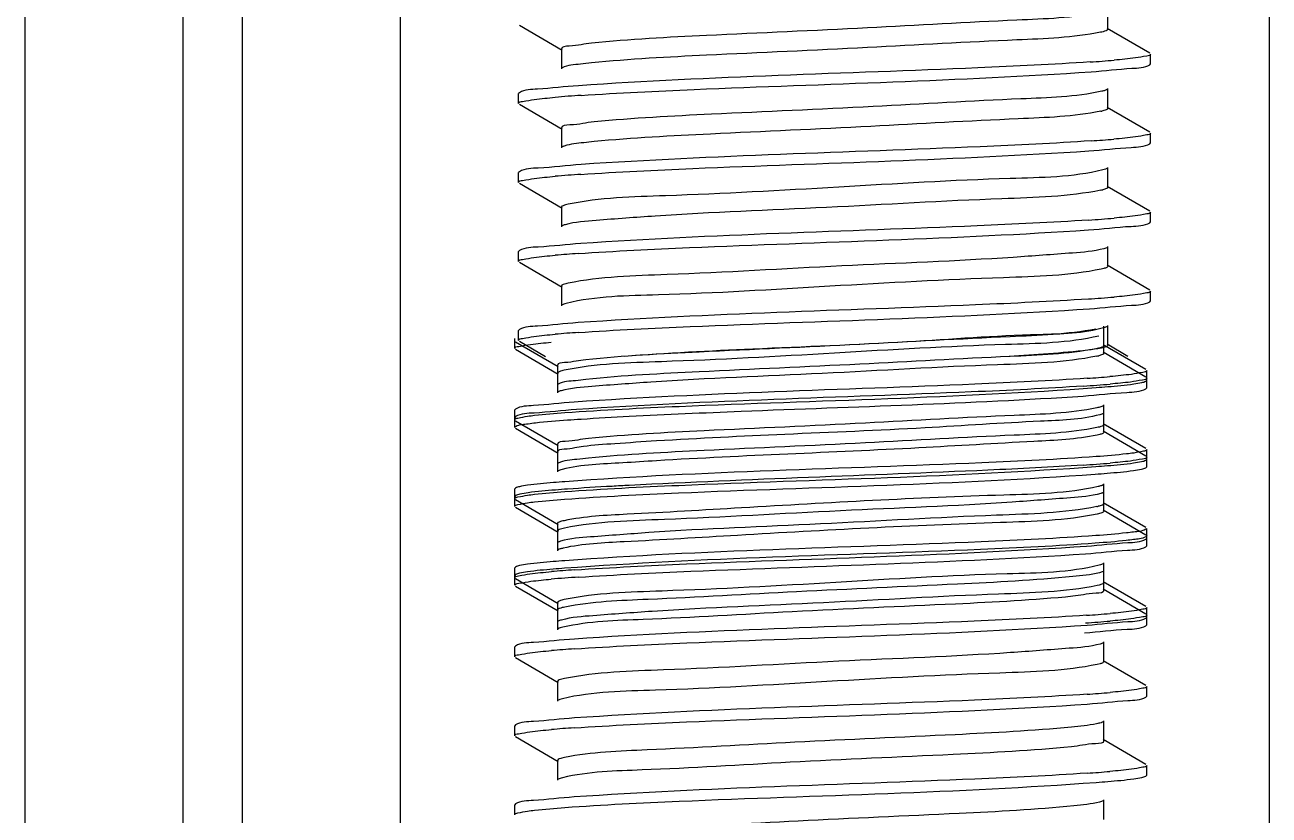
# Model space of a CAD drawing. Extents: x 1382187 to 1725648, y 860327 to 1571294.
# Drawn here: x 1512743.1 to 1513118.2, y 1214863.1 to 1215101.3 of the extents above; entities that cross this region are included whole.
import ezdxf

# ---------------------------------------------------------------- set-up
doc = ezdxf.new("R2010")
doc.units = 0
doc.header["$LTSCALE"] = 1000
doc.header["$MEASUREMENT"] = 0

msp = doc.modelspace()

# ---------------------------------------------------------------- linework, layer by layer
at = {"linetype": 'Continuous'}
for p, q in [((1512743.1, 1215988.29), (1512743.1, 1211247.26)), ((1512790.73, 1215988.29), (1512790.73, 1211247.26)), ((1512808.59, 1215988.29), (1512808.59, 1211247.26)), ((1512856.21, 1215988.29), (1512856.21, 1211247.26)), ((1513118.15, 1215988.29), (1513118.15, 1211247.26)), ((1513069.55, 1215099.97), (1513069.55, 1215105.93)), ((1512892.16, 1215101.2), (1512905.08, 1215093.72)), ((1513082.21, 1215092.79), (1513069.29, 1215100.28)), ((1512904.82, 1215094.02), (1512904.82, 1215088.07)), ((1513082.43, 1215089.56), (1513082.43, 1215092.53)), ((1513082.43, 1215089.56), (1513082.43, 1215092.53)), ((1513082.21, 1215089.29), (1513082.43, 1215089.56)), ((1513069.55, 1215076.16), (1513069.55, 1215082.11)), ((1512892.16, 1215080.89), (1512891.93, 1215080.63)), ((1512891.93, 1215077.65), (1512891.93, 1215080.63)), ((1512891.93, 1215077.65), (1512891.93, 1215080.63)), ((1512892.16, 1215077.39), (1512905.08, 1215069.91)), ((1513082.21, 1215068.98), (1513069.29, 1215076.46)), ((1512904.82, 1215070.21), (1512904.82, 1215064.25)), ((1513082.43, 1215065.74), (1513082.43, 1215068.72)), ((1513082.43, 1215065.74), (1513082.43, 1215068.72)), ((1513082.21, 1215065.48), (1513082.43, 1215065.74)), ((1512892.16, 1215057.07), (1512891.93, 1215056.81)), ((1512891.93, 1215053.84), (1512891.93, 1215056.81)), ((1512891.93, 1215053.84), (1512891.93, 1215056.81)), ((1513069.55, 1215052.35), (1513069.55, 1215058.3)), ((1512892.16, 1215053.58), (1512905.08, 1215046.09)), ((1513082.21, 1215045.17), (1513069.29, 1215052.65)), ((1512904.82, 1215046.39), (1512904.82, 1215040.44)), ((1513082.43, 1215041.93), (1513082.43, 1215044.91)), ((1513082.43, 1215041.93), (1513082.43, 1215044.91)), ((1513082.21, 1215041.67), (1513082.43, 1215041.93)), ((1512892.16, 1215033.26), (1512891.93, 1215033)), ((1512891.93, 1215030.02), (1512891.93, 1215033)), ((1512891.93, 1215030.02), (1512891.93, 1215033)), ((1513069.55, 1215028.54), (1513069.55, 1215034.49)), ((1512892.16, 1215029.76), (1512905.08, 1215022.28)), ((1513082.21, 1215021.35), (1513069.29, 1215028.84)), ((1513068.34, 1215027.89), (1513067.52, 1215027.69)), ((1512904.82, 1215022.58), (1512904.82, 1215016.63)), ((1513082.43, 1215018.12), (1513082.43, 1215021.09)), ((1513082.21, 1215017.86), (1513082.43, 1215018.12)), ((1513068.36, 1215004.58), (1513068.36, 1215010.53)), ((1513069.55, 1215004.72), (1513069.55, 1215010.68)), ((1512890.74, 1215003.79), (1512890.74, 1215006.76)), ((1512890.74, 1215003.79), (1512890.74, 1215006.76)), ((1512892.16, 1215009.45), (1512891.93, 1215009.19)), ((1512891.93, 1215006.21), (1512891.93, 1215009.19)), ((1512891.93, 1215006.21), (1512891.93, 1215009.19)), ((1512892.16, 1215005.95), (1512900.03, 1215001.39)), ((1513068.36, 1215002.3), (1513068.36, 1215008.25)), ((1512890.97, 1215005.81), (1512903.89, 1214998.32)), ((1512890.97, 1215003.53), (1512903.89, 1214996.05)), ((1513068.6, 1215004.15), (1513067.55, 1215003.89)), ((1513081.02, 1214997.4), (1513068.1, 1215004.88)), ((1513081.02, 1214995.12), (1513068.1, 1215002.6)), ((1513075.56, 1215001.39), (1513069.29, 1215005.02)), ((1512903.63, 1214998.63), (1512903.63, 1214992.67)), ((1512903.63, 1214996.35), (1512903.63, 1214990.39)), ((1513081.25, 1214994.16), (1513081.25, 1214997.14)), ((1513081.25, 1214991.88), (1513081.25, 1214994.86)), ((1513081.25, 1214991.88), (1513081.25, 1214994.86)), ((1513081.02, 1214993.9), (1513081.25, 1214994.16)), ((1513081.02, 1214991.62), (1513081.25, 1214991.88)), ((1512890.97, 1214985.49), (1512890.74, 1214985.23)), ((1512890.74, 1214982.25), (1512890.74, 1214985.23)), ((1512890.74, 1214982.25), (1512890.74, 1214985.23)), ((1513068.36, 1214980.77), (1513068.36, 1214986.72)), ((1513068.36, 1214978.49), (1513068.36, 1214984.44)), ((1512890.97, 1214983.21), (1512890.74, 1214982.95)), ((1512890.74, 1214979.98), (1512890.74, 1214982.95)), ((1512890.74, 1214979.98), (1512890.74, 1214982.95)), ((1512890.97, 1214981.99), (1512903.89, 1214974.51)), ((1512890.97, 1214979.71), (1512903.89, 1214972.23)), ((1513081.02, 1214973.59), (1513068.1, 1214981.07)), ((1513067.11, 1214977.83), (1513066.33, 1214977.64)), ((1513081.02, 1214971.31), (1513068.1, 1214978.79)), ((1512903.63, 1214974.81), (1512903.63, 1214968.86)), ((1512903.63, 1214972.53), (1512903.63, 1214966.58)), ((1513081.25, 1214970.35), (1513081.25, 1214973.32)), ((1513081.25, 1214970.35), (1513081.25, 1214973.32)), ((1513081.02, 1214970.09), (1513081.25, 1214970.35)), ((1513081.25, 1214968.07), (1513081.25, 1214971.05)), ((1513081.25, 1214968.07), (1513081.25, 1214971.05)), ((1513081.02, 1214967.81), (1513081.25, 1214968.07)), ((1512890.97, 1214961.68), (1512890.74, 1214961.42)), ((1512890.74, 1214958.44), (1512890.74, 1214961.42)), ((1512890.74, 1214958.44), (1512890.74, 1214961.42)), ((1513068.36, 1214956.95), (1513068.36, 1214962.91)), ((1512890.97, 1214959.4), (1512890.74, 1214959.14)), ((1512890.74, 1214956.16), (1512890.74, 1214959.14)), ((1512890.74, 1214956.16), (1512890.74, 1214959.14)), ((1512890.97, 1214958.18), (1512903.89, 1214950.7)), ((1513081.02, 1214949.77), (1513068.1, 1214957.25)), ((1513068.36, 1214954.67), (1513068.36, 1214960.63)), ((1512890.97, 1214955.9), (1512903.89, 1214948.42)), ((1513067.38, 1214954.09), (1513066.36, 1214953.84)), ((1513081.02, 1214947.49), (1513068.1, 1214954.98)), ((1512903.63, 1214951), (1512903.63, 1214945.05)), ((1512903.63, 1214948.72), (1512903.63, 1214942.77)), ((1513081.02, 1214946.27), (1513081.25, 1214946.53)), ((1513081.25, 1214946.53), (1513081.25, 1214949.51)), ((1513081.25, 1214946.53), (1513081.25, 1214949.51)), ((1513081.25, 1214944.26), (1513081.25, 1214947.23)), ((1513081.25, 1214944.26), (1513081.25, 1214947.23)), ((1513081.02, 1214944), (1513081.25, 1214944.26)), ((1513068.36, 1214933.14), (1513068.36, 1214939.09)), ((1512890.97, 1214937.87), (1512890.74, 1214937.61)), ((1512890.74, 1214934.63), (1512890.74, 1214937.61)), ((1512890.74, 1214934.63), (1512890.74, 1214937.61)), ((1512890.97, 1214935.59), (1512890.74, 1214935.33)), ((1512890.74, 1214932.35), (1512890.74, 1214935.33)), ((1512890.74, 1214932.35), (1512890.74, 1214935.33)), ((1513068.36, 1214930.86), (1513068.36, 1214936.81)), ((1512890.97, 1214934.37), (1512903.89, 1214926.89)), ((1512890.97, 1214932.09), (1512903.89, 1214924.61)), ((1513066.95, 1214932.44), (1513066.3, 1214932.29)), ((1513081.02, 1214925.96), (1513068.1, 1214933.44)), ((1513081.02, 1214923.68), (1513068.1, 1214931.16)), ((1512903.63, 1214927.19), (1512903.63, 1214921.23)), ((1512903.63, 1214924.91), (1512903.63, 1214918.95)), ((1513081.25, 1214922.72), (1513081.25, 1214925.7)), ((1513081.25, 1214920.44), (1513081.25, 1214923.42)), ((1513081.25, 1214920.44), (1513081.25, 1214923.42)), ((1513081.02, 1214922.46), (1513081.25, 1214922.72)), ((1513081.02, 1214920.18), (1513081.25, 1214920.44)), ((1512890.97, 1214914.05), (1512890.74, 1214913.79)), ((1512890.74, 1214910.82), (1512890.74, 1214913.79)), ((1512890.74, 1214910.82), (1512890.74, 1214913.79)), ((1513068.36, 1214909.33), (1513068.36, 1214915.28)), ((1512890.97, 1214910.55), (1512903.89, 1214903.07)), ((1513067.23, 1214908.7), (1513066.35, 1214908.49)), ((1513081.02, 1214902.15), (1513068.1, 1214909.63)), ((1512903.63, 1214903.37), (1512903.63, 1214897.42)), ((1513081.25, 1214898.91), (1513081.25, 1214901.89)), ((1513081.25, 1214898.91), (1513081.25, 1214901.89)), ((1513081.02, 1214898.65), (1513081.25, 1214898.91)), ((1512890.97, 1214890.24), (1512890.74, 1214889.98)), ((1512890.74, 1214887), (1512890.74, 1214889.98)), ((1512890.74, 1214887), (1512890.74, 1214889.98)), ((1513068.36, 1214885.51), (1513068.36, 1214891.47)), ((1512890.97, 1214886.74), (1512903.89, 1214879.26)), ((1513081.02, 1214878.33), (1513068.1, 1214885.82)), ((1512903.63, 1214879.56), (1512903.63, 1214873.61)), ((1513081.02, 1214874.84), (1513081.25, 1214875.1)), ((1513081.25, 1214875.1), (1513081.25, 1214878.07)), ((1513068.36, 1214861.7), (1513068.36, 1214867.65)), ((1512890.97, 1214866.43), (1512890.74, 1214866.17)), ((1512890.74, 1214863.19), (1512890.74, 1214866.17)), ((1512890.74, 1214863.19), (1512890.74, 1214866.17))]:
    msp.add_line(p, q, dxfattribs=at)
for centre, radius, start, end in [((1513036.85, 1215501.67), 412.43, 273.8103, 274.8058), ((1512938.43, 1214656.98), 423.99, 93.7358, 94.8048), ((1513063.37, 1215095.17), 20.28, 281.4289, 282.338), ((1513037.2, 1215473.58), 408.13, 273.8417, 274.8037), ((1512938.32, 1214634.57), 422.59, 93.7444, 94.8051), ((1513064.01, 1215068.4), 17.26, 281.5727, 283.5086), ((1513036.23, 1215461.93), 420.34, 273.7577, 274.8062), ((1512937.21, 1214624.7), 408.6, 93.8386, 94.8036), ((1513036.1, 1215439.77), 421.99, 273.7478, 274.8056), ((1512937.31, 1214599.63), 409.86, 93.8302, 94.8034), ((1513062.73, 1215018.74), 17.65, 281.5584, 283.3366), ((1513036.01, 1215401.91), 408.05, 273.842, 274.8039), ((1513034.42, 1215419.7), 428.18, 273.7147, 274.7998), ((1513034.29, 1215397.6), 429.9, 273.7049, 274.7979), ((1513062.38, 1214975.02), 19.31, 281.4817, 282.6766), ((1512937.77, 1214504.9), 430.8, 93.6991, 94.7988), ((1512936.14, 1214527.74), 410.18, 93.8281, 94.8033), ((1513035.69, 1215334.5), 412.1, 273.8126, 274.8057), ((1513035.26, 1215337.72), 417.61, 273.7817, 274.8013), ((1512936.11, 1214504.38), 409.72, 93.8311, 94.8034), ((1513035.9, 1215308.03), 409.43, 273.8314, 274.8049), ((1512936.02, 1214481.7), 408.59, 93.8387, 94.8036), ((1513036.01, 1215282.87), 408.07, 273.8418, 274.8039)]:
    msp.add_arc(centre, radius, start, end, dxfattribs=at)
for points, knots in [([(1513067.34, 1215105.05), (1513059.06, 1215103.39), (1513035.49, 1215102.6), (1512995.98, 1215100.25), (1512953.2, 1215098.4), (1512925.44, 1215096.98), (1512913.91, 1215095.82)], [0, 0, 0, 0, 0.164798, 0.457724, 0.773903, 1, 1, 1, 1]), ([(1513069.54, 1215099.97), (1513069.54, 1215099.74), (1513068.55, 1215099.36), (1513067.9, 1215099.21), (1513067.34, 1215099.1)], [0, 0, 0, 0, 0.292777, 1, 1, 1, 1]), ([(1513067.34, 1215099.1), (1513059.06, 1215097.44), (1513035.49, 1215096.64), (1512995.98, 1215094.29), (1512953.2, 1215092.45), (1512925.44, 1215091.03), (1512913.91, 1215089.86)], [0, 0, 0, 0, 0.164798, 0.457724, 0.773903, 1, 1, 1, 1]), ([(1512913.91, 1215095.82), (1512911.64, 1215095.59), (1512909.5, 1215094.9), (1512904.82, 1215094.84), (1512904.82, 1215094.02)], [0, 0, 0, 0, 0.734506, 1, 1, 1, 1]), ([(1513082.43, 1215092.53), (1513082.43, 1215092.1), (1513080.16, 1215091.81), (1513079, 1215091.5), (1513077.85, 1215091.35)], [0, 0, 0, 0, 0.271538, 1, 1, 1, 1]), ([(1512913.91, 1215089.86), (1512912.79, 1215089.75), (1512909.87, 1215089.33), (1512906.69, 1215089.31), (1512905.08, 1215088.37)], [0, 0, 0, 0, 0.375724, 1, 1, 1, 1]), ([(1513064.26, 1215090.15), (1513052.98, 1215089.39), (1513001.54, 1215086.91), (1512950.04, 1215085.72), (1512909.95, 1215083)], [0, 0, 0, 0, 0.219643, 1, 1, 1, 1]), ([(1513064.54, 1215087.19), (1513068.63, 1215087.47), (1513074.36, 1215088.27), (1513080.61, 1215088.38), (1513082.21, 1215089.29)], [0, 0, 0, 0, 0.690201, 1, 1, 1, 1]), ([(1512910.8, 1215080.08), (1512922.13, 1215080.83), (1512973.38, 1215083.29), (1513024.69, 1215084.48), (1513064.54, 1215087.19)], [0, 0, 0, 0, 0.221375, 1, 1, 1, 1]), ([(1512909.95, 1215083), (1512905.83, 1215082.72), (1512900.06, 1215081.92), (1512893.76, 1215081.81), (1512892.16, 1215080.89)], [0, 0, 0, 0, 0.690341, 1, 1, 1, 1]), ([(1513067.71, 1215081.31), (1513059.74, 1215079.57), (1513036.55, 1215078.91), (1512997.43, 1215076.47), (1512954.49, 1215074.66), (1512926.44, 1215073.22), (1512914.68, 1215072.08)], [0, 0, 0, 0, 0.159658, 0.450626, 0.768754, 1, 1, 1, 1]), ([(1513069.28, 1215081.81), (1513069.09, 1215081.7), (1513068.57, 1215081.52), (1513068.03, 1215081.38), (1513067.71, 1215081.31)], [0, 0, 0, 0, 0.39781, 1, 1, 1, 1]), ([(1512891.93, 1215077.65), (1512891.93, 1215078.09), (1512894.29, 1215078.37), (1512895.47, 1215078.7), (1512896.66, 1215078.85)], [0, 0, 0, 0, 0.271035, 1, 1, 1, 1]), ([(1513067.39, 1215075.29), (1513059.24, 1215073.64), (1513035.96, 1215072.86), (1512996.81, 1215070.51), (1512954.15, 1215068.69), (1512926.34, 1215067.26), (1512914.68, 1215066.13)], [0, 0, 0, 0, 0.163103, 0.454144, 0.77037, 1, 1, 1, 1]), ([(1513069.54, 1215076.16), (1513069.54, 1215075.96), (1513068.74, 1215075.59), (1513068.17, 1215075.46), (1513067.71, 1215075.36)], [0, 0, 0, 0, 0.298854, 1, 1, 1, 1]), ([(1512914.68, 1215072.08), (1512912.22, 1215071.84), (1512909.92, 1215071.08), (1512904.82, 1215071.1), (1512904.82, 1215070.21)], [0, 0, 0, 0, 0.735116, 1, 1, 1, 1]), ([(1512914.68, 1215066.13), (1512913.64, 1215066.03), (1512910.64, 1215065.69), (1512907.59, 1215065.41), (1512905.7, 1215064.81)], [0, 0, 0, 0, 0.345444, 1, 1, 1, 1]), ([(1513064.54, 1215066.36), (1513053.38, 1215065.6), (1513002.13, 1215063.13), (1512950.83, 1215061.9), (1512910.8, 1215059.24)], [0, 0, 0, 0, 0.2181, 1, 1, 1, 1]), ([(1513082.43, 1215068.72), (1513082.43, 1215068.29), (1513080.16, 1215068), (1513079.01, 1215067.69), (1513077.86, 1215067.54)], [0, 0, 0, 0, 0.271601, 1, 1, 1, 1]), ([(1512905.7, 1215064.81), (1512905.58, 1215064.77), (1512905.37, 1215064.7), (1512905.17, 1215064.61), (1512905.08, 1215064.56)], [0, 0, 0, 0, 0.563324, 1, 1, 1, 1]), ([(1512910.72, 1215056.26), (1512921.95, 1215057.01), (1512972.97, 1215059.45), (1513024.05, 1215060.67), (1513063.77, 1215063.33)], [0, 0, 0, 0, 0.220392, 1, 1, 1, 1]), ([(1513063.77, 1215063.33), (1513068.04, 1215063.62), (1513074.02, 1215064.44), (1513080.55, 1215064.53), (1513082.21, 1215065.48)], [0, 0, 0, 0, 0.690998, 1, 1, 1, 1]), ([(1512910.8, 1215059.24), (1512906.48, 1215058.95), (1512900.44, 1215058.11), (1512893.84, 1215058.04), (1512892.16, 1215057.07)], [0, 0, 0, 0, 0.691204, 1, 1, 1, 1]), ([(1512891.93, 1215053.84), (1512891.93, 1215054.28), (1512894.28, 1215054.56), (1512895.46, 1215054.88), (1512896.64, 1215055.03)], [0, 0, 0, 0, 0.271101, 1, 1, 1, 1]), ([(1513068.04, 1215057.58), (1513058.93, 1215055.37), (1513032.06, 1215055.06), (1512988.25, 1215052.33), (1512943.89, 1215049.88), (1512916.46, 1215049.25), (1512906.83, 1215047.23)], [0, 0, 0, 0, 0.173919, 0.493974, 0.817428, 1, 1, 1, 1]), ([(1513069.28, 1215058), (1513069.13, 1215057.91), (1513068.71, 1215057.75), (1513068.29, 1215057.64), (1513068.04, 1215057.58)], [0, 0, 0, 0, 0.408003, 1, 1, 1, 1]), ([(1513067.47, 1215051.5), (1513057.67, 1215049.48), (1513029.86, 1215048.87), (1512985.19, 1215046.06), (1512944.31, 1215044.63), (1512918.13, 1215042.57), (1512908.99, 1215041.91), (1512905.96, 1215041.07)], [0, 0, 0, 0, 0.185394, 0.511906, 0.831666, 0.941677, 1, 1, 1, 1]), ([(1513069.54, 1215052.35), (1513069.54, 1215052.17), (1513068.9, 1215051.83), (1513068.42, 1215051.71), (1513068.04, 1215051.62)], [0, 0, 0, 0, 0.306365, 1, 1, 1, 1]), ([(1512906.83, 1215047.23), (1512906.32, 1215047.13), (1512905.72, 1215046.99), (1512904.82, 1215046.61), (1512904.82, 1215046.39)], [0, 0, 0, 0, 0.705027, 1, 1, 1, 1]), ([(1513082.43, 1215044.91), (1513082.43, 1215044.47), (1513080.11, 1215044.19), (1513078.94, 1215043.87), (1513077.77, 1215043.72)], [0, 0, 0, 0, 0.271246, 1, 1, 1, 1]), ([(1512905.96, 1215041.07), (1512905.79, 1215041.02), (1512905.49, 1215040.93), (1512905.2, 1215040.81), (1512905.08, 1215040.74)], [0, 0, 0, 0, 0.577171, 1, 1, 1, 1]), ([(1513063.77, 1215042.49), (1513052.56, 1215041.74), (1513001.55, 1215039.29), (1512950.47, 1215038.07), (1512910.72, 1215035.42)], [0, 0, 0, 0, 0.219978, 1, 1, 1, 1]), ([(1513063.68, 1215039.51), (1513067.97, 1215039.8), (1513073.98, 1215040.63), (1513080.54, 1215040.71), (1513082.21, 1215041.67)], [0, 0, 0, 0, 0.691085, 1, 1, 1, 1]), ([(1512909.85, 1215032.39), (1512921.03, 1215033.15), (1512972.31, 1215035.62), (1513023.64, 1215036.84), (1513063.68, 1215039.51)], [0, 0, 0, 0, 0.218278, 1, 1, 1, 1]), ([(1512910.72, 1215035.42), (1512906.42, 1215035.13), (1512900.4, 1215034.3), (1512893.83, 1215034.22), (1512892.16, 1215033.26)], [0, 0, 0, 0, 0.691128, 1, 1, 1, 1]), ([(1513068.34, 1215033.84), (1513065.26, 1215033.01), (1513056.07, 1215032.34), (1513029.83, 1215030.3), (1512988.97, 1215028.85), (1512944.38, 1215026.05), (1512916.64, 1215025.45), (1512906.88, 1215023.43)], [0, 0, 0, 0, 0.059025, 0.169477, 0.489312, 0.815208, 1, 1, 1, 1]), ([(1513069.28, 1215034.19), (1513069.16, 1215034.12), (1513068.85, 1215033.99), (1513068.53, 1215033.89), (1513068.34, 1215033.84)], [0, 0, 0, 0, 0.419644, 1, 1, 1, 1]), ([(1512891.93, 1215030.02), (1512891.93, 1215030.46), (1512894.21, 1215030.74), (1512895.36, 1215031.05), (1512896.51, 1215031.2)], [0, 0, 0, 0, 0.271575, 1, 1, 1, 1]), ([(1513069.54, 1215028.54), (1513069.54, 1215028.39), (1513069.05, 1215028.07), (1513068.65, 1215027.97), (1513068.34, 1215027.89)], [0, 0, 0, 0, 0.315715, 1, 1, 1, 1]), ([(1513067.52, 1215027.69), (1513057.87, 1215025.68), (1513030.37, 1215025.04), (1512985.92, 1215022.6), (1512942.14, 1215019.82), (1512915.29, 1215019.58), (1512906.25, 1215017.34)], [0, 0, 0, 0, 0.183095, 0.50716, 0.827184, 1, 1, 1, 1]), ([(1512906.88, 1215023.43), (1512906.36, 1215023.32), (1512905.74, 1215023.18), (1512904.82, 1215022.8), (1512904.82, 1215022.58)], [0, 0, 0, 0, 0.705588, 1, 1, 1, 1]), ([(1513082.43, 1215021.09), (1513082.43, 1215020.65), (1513080.1, 1215020.37), (1513078.92, 1215020.05), (1513077.74, 1215019.9)], [0, 0, 0, 0, 0.271149, 1, 1, 1, 1]), ([(1512906.25, 1215017.34), (1512906.01, 1215017.28), (1512905.62, 1215017.17), (1512905.23, 1215017.02), (1512905.08, 1215016.93)], [0, 0, 0, 0, 0.589215, 1, 1, 1, 1]), ([(1513063.68, 1215018.67), (1513052.36, 1215017.92), (1513001.08, 1215015.46), (1512949.74, 1215014.27), (1512909.85, 1215011.55)], [0, 0, 0, 0, 0.221088, 1, 1, 1, 1]), ([(1513063.99, 1215015.72), (1513068.21, 1215016), (1513074.12, 1215016.82), (1513080.57, 1215016.91), (1513082.21, 1215017.86)], [0, 0, 0, 0, 0.690779, 1, 1, 1, 1]), ([(1512909.93, 1215008.58), (1512921.15, 1215009.34), (1512972.5, 1215011.82), (1513023.92, 1215013.02), (1513063.99, 1215015.72)], [0, 0, 0, 0, 0.218769, 1, 1, 1, 1]), ([(1512909.85, 1215011.55), (1512905.76, 1215011.27), (1512900.01, 1215010.48), (1512893.76, 1215010.37), (1512892.16, 1215009.45)], [0, 0, 0, 0, 0.690244, 1, 1, 1, 1]), ([(1513068.6, 1215010.1), (1513062.24, 1215008.16), (1513042.03, 1215008.04), (1513006.89, 1215005.32), (1512965.11, 1215003.79), (1512936.65, 1215002.32), (1512923.75, 1215001.39)], [0, 0, 0, 0, 0.137438, 0.410761, 0.732679, 1, 1, 1, 1]), ([(1513069.28, 1215010.37), (1513069.19, 1215010.32), (1513068.97, 1215010.22), (1513068.74, 1215010.14), (1513068.6, 1215010.1)], [0, 0, 0, 0, 0.433013, 1, 1, 1, 1]), ([(1512891.93, 1215006.21), (1512891.93, 1215006.64), (1512894.22, 1215006.93), (1512895.38, 1215007.24), (1512896.53, 1215007.39)], [0, 0, 0, 0, 0.271506, 1, 1, 1, 1]), ([(1513066.81, 1215007.52), (1513057.67, 1215005.34), (1513030.77, 1215004.99), (1512986.95, 1215002.29), (1512942.64, 1214999.83), (1512915.25, 1214999.2), (1512905.64, 1214997.18)], [0, 0, 0, 0, 0.174525, 0.494592, 0.817709, 1, 1, 1, 1]), ([(1513065.88, 1215009.6), (1513057.39, 1215007.99), (1513033.55, 1215007.12), (1512993.78, 1215004.82), (1512951.12, 1215002.95), (1512923.56, 1215001.55), (1512912.2, 1215000.37)], [0, 0, 0, 0, 0.168355, 0.462634, 0.777465, 1, 1, 1, 1]), ([(1512890.74, 1215003.79), (1512890.74, 1215004.24), (1512893.13, 1215004.51), (1512894.32, 1215004.84), (1512895.52, 1215004.99)], [0, 0, 0, 0, 0.270914, 1, 1, 1, 1]), ([(1513065.88, 1215003.65), (1513057.39, 1215002.04), (1513033.55, 1215001.17), (1512993.78, 1214998.87), (1512951.12, 1214997), (1512923.56, 1214995.59), (1512912.2, 1214994.42)], [0, 0, 0, 0, 0.168355, 0.462634, 0.777465, 1, 1, 1, 1]), ([(1513067.55, 1215003.89), (1513066.22, 1215003.61), (1513056.99, 1215002.38), (1513047.69, 1215001.87), (1513039.77, 1215001.39)], [0, 0, 0, 0, 0.146271, 1, 1, 1, 1]), ([(1513068.35, 1215004.58), (1513068.35, 1215004.32), (1513067.22, 1215003.93), (1513066.51, 1215003.77), (1513065.88, 1215003.65)], [0, 0, 0, 0, 0.289227, 1, 1, 1, 1]), ([(1513068.35, 1215002.3), (1513068.35, 1215002.12), (1513067.69, 1215001.78), (1513067.2, 1215001.66), (1513066.81, 1215001.56)], [0, 0, 0, 0, 0.305231, 1, 1, 1, 1]), ([(1513069.54, 1215004.72), (1513069.54, 1215004.6), (1513069.18, 1215004.32), (1513068.85, 1215004.22), (1513068.6, 1215004.15)], [0, 0, 0, 0, 0.327438, 1, 1, 1, 1]), ([(1512912.2, 1215000.37), (1512910.06, 1215000.15), (1512908.04, 1214999.51), (1512903.63, 1214999.41), (1512903.63, 1214998.63)], [0, 0, 0, 0, 0.733984, 1, 1, 1, 1]), ([(1513066.27, 1215001.45), (1513056.45, 1214999.43), (1513028.6, 1214998.82), (1512983.89, 1214996.01), (1512943, 1214994.58), (1512916.85, 1214992.51), (1512907.74, 1214991.86), (1512904.73, 1214991.01)], [0, 0, 0, 0, 0.185736, 0.512591, 0.832304, 0.942068, 1, 1, 1, 1]), ([(1512905.64, 1214997.18), (1512905.13, 1214997.08), (1512904.53, 1214996.94), (1512903.64, 1214996.56), (1512903.64, 1214996.35)], [0, 0, 0, 0, 0.704981, 1, 1, 1, 1]), ([(1513063.36, 1214994.78), (1513052.07, 1214994.01), (1513000.51, 1214991.52), (1512948.88, 1214990.33), (1512908.66, 1214987.59)], [0, 0, 0, 0, 0.219056, 1, 1, 1, 1]), ([(1513081.25, 1214994.86), (1513081.25, 1214994.4), (1513078.82, 1214994.13), (1513077.6, 1214993.8), (1513076.38, 1214993.64)], [0, 0, 0, 0, 0.270633, 1, 1, 1, 1]), ([(1513081.25, 1214997.14), (1513081.25, 1214996.71), (1513078.98, 1214996.42), (1513077.83, 1214996.11), (1513076.68, 1214995.96)], [0, 0, 0, 0, 0.271618, 1, 1, 1, 1]), ([(1512912.2, 1214994.42), (1512911.15, 1214994.31), (1512908.41, 1214993.9), (1512905.42, 1214993.86), (1512903.89, 1214992.97)], [0, 0, 0, 0, 0.374443, 1, 1, 1, 1]), ([(1512904.73, 1214991.01), (1512904.57, 1214990.97), (1512904.28, 1214990.88), (1512904, 1214990.76), (1512903.89, 1214990.69)], [0, 0, 0, 0, 0.575377, 1, 1, 1, 1]), ([(1512905.88, 1214984.42), (1512917.35, 1214985.26), (1512970.73, 1214987.87), (1513024.2, 1214988.92), (1513066.03, 1214991.99)], [0, 0, 0, 0, 0.215167, 1, 1, 1, 1]), ([(1513062.17, 1214992.42), (1513050.92, 1214991.67), (1512999.97, 1214989.23), (1512948.97, 1214988.02), (1512909.34, 1214985.36)], [0, 0, 0, 0, 0.221096, 1, 1, 1, 1]), ([(1513062.07, 1214989.43), (1513066.46, 1214989.72), (1513072.61, 1214990.58), (1513079.31, 1214990.64), (1513081.02, 1214991.62)], [0, 0, 0, 0, 0.691433, 1, 1, 1, 1]), ([(1513066.03, 1214991.99), (1513067.19, 1214992.07), (1513070.98, 1214992.37), (1513074.76, 1214992.71), (1513077.36, 1214993.07)], [0, 0, 0, 0, 0.307404, 1, 1, 1, 1]), ([(1513077.36, 1214993.07), (1513078.16, 1214993.19), (1513079.38, 1214993.4), (1513080.63, 1214993.68), (1513081.02, 1214993.9)], [0, 0, 0, 0, 0.643343, 1, 1, 1, 1]), ([(1512908.66, 1214987.59), (1512904.57, 1214987.31), (1512898.82, 1214986.52), (1512892.57, 1214986.41), (1512890.97, 1214985.49)], [0, 0, 0, 0, 0.69024, 1, 1, 1, 1]), ([(1512925.28, 1214983.31), (1512936.53, 1214983.89), (1512982.12, 1214985.91), (1513027.77, 1214987.17), (1513062.07, 1214989.43)], [0, 0, 0, 0, 0.246725, 1, 1, 1, 1]), ([(1512909.34, 1214985.36), (1512905.08, 1214985.08), (1512899.13, 1214984.25), (1512892.63, 1214984.16), (1512890.97, 1214983.21)], [0, 0, 0, 0, 0.690899, 1, 1, 1, 1]), ([(1512894.6, 1214983.34), (1512895.32, 1214983.44), (1512899.06, 1214983.9), (1512902.83, 1214984.2), (1512905.88, 1214984.42)], [0, 0, 0, 0, 0.191294, 1, 1, 1, 1]), ([(1513066.27, 1214985.86), (1513058.08, 1214984.18), (1513034.63, 1214983.43), (1512995.23, 1214981.05), (1512952.4, 1214979.22), (1512924.55, 1214977.79), (1512912.95, 1214976.63)], [0, 0, 0, 0, 0.163231, 0.45556, 0.772333, 1, 1, 1, 1]), ([(1513067.11, 1214983.78), (1513061.3, 1214982.24), (1513043.51, 1214981.72), (1513011.98, 1214979.48), (1512973.34, 1214977.97), (1512946.37, 1214976.64), (1512933.5, 1214975.87)], [0, 0, 0, 0, 0.134666, 0.394603, 0.711038, 1, 1, 1, 1]), ([(1513068.09, 1214986.42), (1513067.88, 1214986.29), (1513067.27, 1214986.09), (1513066.65, 1214985.94), (1513066.27, 1214985.86)], [0, 0, 0, 0, 0.391472, 1, 1, 1, 1]), ([(1513068.09, 1214984.14), (1513067.97, 1214984.07), (1513067.64, 1214983.93), (1513067.31, 1214983.83), (1513067.11, 1214983.78)], [0, 0, 0, 0, 0.417945, 1, 1, 1, 1]), ([(1512890.74, 1214982.25), (1512890.74, 1214982.62), (1512892.63, 1214982.94), (1512893.63, 1214983.2), (1512894.6, 1214983.34)], [0, 0, 0, 0, 0.274518, 1, 1, 1, 1]), ([(1512890.74, 1214979.98), (1512890.74, 1214980.1), (1512892.2, 1214981), (1512893.52, 1214980.91), (1512894.8, 1214981.09)], [0, 0, 0, 0, 0.088423, 1, 1, 1, 1]), ([(1512894.8, 1214981.09), (1512895.56, 1214981.19), (1512899.5, 1214981.66), (1512903.46, 1214981.97), (1512906.66, 1214982.2)], [0, 0, 0, 0, 0.191301, 1, 1, 1, 1]), ([(1512906.66, 1214982.2), (1512908.02, 1214982.3), (1512914.22, 1214982.72), (1512920.43, 1214983.06), (1512925.28, 1214983.31)], [0, 0, 0, 0, 0.219258, 1, 1, 1, 1]), ([(1513066.27, 1214979.91), (1513058.08, 1214978.23), (1513034.63, 1214977.47), (1512995.23, 1214975.1), (1512952.4, 1214973.26), (1512924.55, 1214971.84), (1512912.95, 1214970.68)], [0, 0, 0, 0, 0.163231, 0.45556, 0.772333, 1, 1, 1, 1]), ([(1513068.35, 1214980.77), (1513068.35, 1214980.54), (1513067.42, 1214980.16), (1513066.8, 1214980.02), (1513066.27, 1214979.91)], [0, 0, 0, 0, 0.294502, 1, 1, 1, 1]), ([(1512912.95, 1214976.63), (1512910.63, 1214976.4), (1512908.44, 1214975.69), (1512903.63, 1214975.66), (1512903.64, 1214974.81)], [0, 0, 0, 0, 0.734699, 1, 1, 1, 1]), ([(1513066.33, 1214977.64), (1513060.07, 1214976.34), (1513042.03, 1214975.51), (1512997.83, 1214972.76), (1512959.84, 1214971.49), (1512933.5, 1214969.91)], [0, 0, 0, 0, 0.144135, 0.405017, 1, 1, 1, 1]), ([(1513068.35, 1214978.49), (1513068.35, 1214978.34), (1513067.84, 1214978.02), (1513067.43, 1214977.91), (1513067.11, 1214977.83)], [0, 0, 0, 0, 0.314301, 1, 1, 1, 1]), ([(1512933.5, 1214975.87), (1512929.31, 1214975.62), (1512922.17, 1214975.08), (1512912.2, 1214974.52), (1512907.59, 1214973.43), (1512903.64, 1214973.25), (1512903.64, 1214972.53)], [0, 0, 0, 0, 0.417623, 0.73271, 0.928797, 1, 1, 1, 1]), ([(1513077.36, 1214972.24), (1513076.64, 1214972.14), (1513072.87, 1214971.68), (1513069.09, 1214971.38), (1513066.03, 1214971.15)], [0, 0, 0, 0, 0.191409, 1, 1, 1, 1]), ([(1513081.25, 1214973.32), (1513081.25, 1214972.95), (1513079.34, 1214972.63), (1513078.34, 1214972.38), (1513077.36, 1214972.24)], [0, 0, 0, 0, 0.274374, 1, 1, 1, 1]), ([(1512912.95, 1214970.68), (1512911.8, 1214970.57), (1512908.81, 1214970.13), (1512905.55, 1214970.12), (1512903.89, 1214969.16)], [0, 0, 0, 0, 0.376256, 1, 1, 1, 1]), ([(1512933.5, 1214969.91), (1512930.11, 1214969.71), (1512920.62, 1214968.98), (1512910.97, 1214968.78), (1512905.02, 1214967.28)], [0, 0, 0, 0, 0.356375, 1, 1, 1, 1]), ([(1513066.03, 1214971.15), (1513054.55, 1214970.31), (1513001.16, 1214967.71), (1512947.69, 1214966.66), (1512905.88, 1214963.58)], [0, 0, 0, 0, 0.215475, 1, 1, 1, 1]), ([(1513062.07, 1214968.6), (1513052.53, 1214967.97), (1513006.93, 1214965.73), (1512961.31, 1214964.33), (1512925.28, 1214962.47)], [0, 0, 0, 0, 0.209609, 1, 1, 1, 1]), ([(1513065.9, 1214968.17), (1513067.07, 1214968.25), (1513070.88, 1214968.55), (1513074.7, 1214968.89), (1513077.32, 1214969.26)], [0, 0, 0, 0, 0.307307, 1, 1, 1, 1]), ([(1513081.25, 1214971.05), (1513081.25, 1214970.58), (1513078.79, 1214970.32), (1513077.56, 1214969.98), (1513076.33, 1214969.82)], [0, 0, 0, 0, 0.270505, 1, 1, 1, 1]), ([(1513077.32, 1214969.26), (1513078.13, 1214969.37), (1513079.36, 1214969.58), (1513080.63, 1214969.86), (1513081.02, 1214970.09)], [0, 0, 0, 0, 0.643758, 1, 1, 1, 1]), ([(1512905.02, 1214967.28), (1512904.79, 1214967.22), (1512904.41, 1214967.11), (1512904.04, 1214966.96), (1512903.9, 1214966.88)], [0, 0, 0, 0, 0.58755, 1, 1, 1, 1]), ([(1512905.79, 1214958.32), (1512917.22, 1214959.16), (1512970.55, 1214961.77), (1513023.95, 1214962.83), (1513065.77, 1214965.88)], [0, 0, 0, 0, 0.21463, 1, 1, 1, 1]), ([(1512905.83, 1214960.6), (1512917.28, 1214961.45), (1512970.64, 1214964.05), (1513024.07, 1214965.11), (1513065.9, 1214968.17)], [0, 0, 0, 0, 0.214881, 1, 1, 1, 1]), ([(1513065.77, 1214965.88), (1513066.95, 1214965.96), (1513070.8, 1214966.26), (1513074.64, 1214966.6), (1513077.29, 1214966.97)], [0, 0, 0, 0, 0.307278, 1, 1, 1, 1]), ([(1513077.29, 1214966.97), (1513078.1, 1214967.09), (1513079.35, 1214967.3), (1513080.62, 1214967.58), (1513081.02, 1214967.81)], [0, 0, 0, 0, 0.644096, 1, 1, 1, 1]), ([(1512894.6, 1214962.5), (1512893.81, 1214962.39), (1512892.6, 1214962.18), (1512891.36, 1214961.9), (1512890.97, 1214961.68)], [0, 0, 0, 0, 0.643047, 1, 1, 1, 1]), ([(1512905.88, 1214963.58), (1512904.72, 1214963.5), (1512900.95, 1214963.2), (1512897.19, 1214962.87), (1512894.6, 1214962.5)], [0, 0, 0, 0, 0.307527, 1, 1, 1, 1]), ([(1512906.66, 1214961.36), (1512905.44, 1214961.27), (1512901.48, 1214960.97), (1512897.53, 1214960.63), (1512894.8, 1214960.25)], [0, 0, 0, 0, 0.307563, 1, 1, 1, 1]), ([(1513066.62, 1214962.13), (1513057.34, 1214960.03), (1513021.17, 1214959.31), (1512973.96, 1214956.56), (1512929.82, 1214953.98), (1512911.85, 1214953.14), (1512905.63, 1214951.84)], [0, 0, 0, 0, 0.176934, 0.667357, 0.8818, 1, 1, 1, 1]), ([(1512925.28, 1214962.47), (1512923.55, 1214962.38), (1512917.34, 1214962.05), (1512911.13, 1214961.68), (1512906.66, 1214961.36)], [0, 0, 0, 0, 0.279122, 1, 1, 1, 1]), ([(1513068.09, 1214962.6), (1513067.91, 1214962.5), (1513067.42, 1214962.32), (1513066.93, 1214962.2), (1513066.62, 1214962.13)], [0, 0, 0, 0, 0.400787, 1, 1, 1, 1]), ([(1512890.74, 1214958.44), (1512890.74, 1214958.81), (1512892.63, 1214959.13), (1512893.62, 1214959.38), (1512894.59, 1214959.52)], [0, 0, 0, 0, 0.274578, 1, 1, 1, 1]), ([(1512890.74, 1214956.16), (1512890.74, 1214956.53), (1512892.62, 1214956.85), (1512893.61, 1214957.1), (1512894.58, 1214957.24)], [0, 0, 0, 0, 0.274628, 1, 1, 1, 1]), ([(1512894.8, 1214960.25), (1512893.97, 1214960.13), (1512892.69, 1214959.91), (1512891.37, 1214959.63), (1512890.97, 1214959.4)], [0, 0, 0, 0, 0.645001, 1, 1, 1, 1]), ([(1512894.58, 1214957.24), (1512895.29, 1214957.34), (1512899.02, 1214957.8), (1512902.76, 1214958.1), (1512905.79, 1214958.32)], [0, 0, 0, 0, 0.191274, 1, 1, 1, 1]), ([(1512894.59, 1214959.52), (1512895.3, 1214959.62), (1512899.04, 1214960.08), (1512902.79, 1214960.38), (1512905.83, 1214960.6)], [0, 0, 0, 0, 0.191288, 1, 1, 1, 1]), ([(1513067.38, 1214960.04), (1513064.45, 1214959.17), (1513055.43, 1214958.55), (1513029.41, 1214956.44), (1512988.48, 1214955.04), (1512943.63, 1214952.22), (1512915.64, 1214951.6), (1512905.75, 1214949.58)], [0, 0, 0, 0, 0.056631, 0.165562, 0.48509, 0.813078, 1, 1, 1, 1]), ([(1513068.09, 1214960.33), (1513068, 1214960.27), (1513067.76, 1214960.16), (1513067.52, 1214960.08), (1513067.38, 1214960.04)], [0, 0, 0, 0, 0.430757, 1, 1, 1, 1]), ([(1513066.23, 1214956.09), (1513056.32, 1214954.07), (1513028.31, 1214953.45), (1512983.43, 1214950.63), (1512942.48, 1214949.23), (1512916.49, 1214947.11), (1512907.5, 1214946.51), (1512904.59, 1214945.62)], [0, 0, 0, 0, 0.18717, 0.515415, 0.834912, 0.94366, 1, 1, 1, 1]), ([(1513066.36, 1214953.84), (1513056.81, 1214951.83), (1513020.37, 1214950.92), (1512972.9, 1214948.35), (1512929.03, 1214945.66), (1512911.35, 1214944.91), (1512905.34, 1214943.54)], [0, 0, 0, 0, 0.181368, 0.673276, 0.885489, 1, 1, 1, 1]), ([(1513068.35, 1214956.95), (1513068.35, 1214956.76), (1513067.6, 1214956.4), (1513067.06, 1214956.27), (1513066.62, 1214956.17)], [0, 0, 0, 0, 0.30098, 1, 1, 1, 1]), ([(1513068.35, 1214954.67), (1513068.35, 1214954.55), (1513067.97, 1214954.26), (1513067.63, 1214954.17), (1513067.38, 1214954.09)], [0, 0, 0, 0, 0.32566, 1, 1, 1, 1]), ([(1512905.63, 1214951.84), (1512905.12, 1214951.73), (1512904.52, 1214951.59), (1512903.63, 1214951.22), (1512903.64, 1214951)], [0, 0, 0, 0, 0.704878, 1, 1, 1, 1]), ([(1512905.75, 1214949.58), (1512905.22, 1214949.47), (1512904.59, 1214949.33), (1512903.64, 1214948.95), (1512903.64, 1214948.72)], [0, 0, 0, 0, 0.706338, 1, 1, 1, 1]), ([(1513065.9, 1214947.33), (1513054.4, 1214946.49), (1513001.04, 1214943.89), (1512947.6, 1214942.84), (1512905.83, 1214939.77)], [0, 0, 0, 0, 0.215876, 1, 1, 1, 1]), ([(1513063.09, 1214944.16), (1513067.24, 1214944.44), (1513073.06, 1214945.24), (1513079.4, 1214945.35), (1513081.02, 1214946.27)], [0, 0, 0, 0, 0.690486, 1, 1, 1, 1]), ([(1513077.29, 1214946.14), (1513076.56, 1214946.03), (1513072.73, 1214945.57), (1513068.88, 1214945.27), (1513065.77, 1214945.04)], [0, 0, 0, 0, 0.191503, 1, 1, 1, 1]), ([(1513077.32, 1214948.42), (1513076.59, 1214948.32), (1513072.8, 1214947.86), (1513068.98, 1214947.56), (1513065.9, 1214947.33)], [0, 0, 0, 0, 0.191489, 1, 1, 1, 1]), ([(1513081.25, 1214947.23), (1513081.25, 1214947.11), (1513079.83, 1214946.22), (1513078.54, 1214946.31), (1513077.29, 1214946.14)], [0, 0, 0, 0, 0.088878, 1, 1, 1, 1]), ([(1513081.25, 1214949.51), (1513081.25, 1214949.39), (1513079.85, 1214948.51), (1513078.56, 1214948.59), (1513077.32, 1214948.42)], [0, 0, 0, 0, 0.08904, 1, 1, 1, 1]), ([(1512904.59, 1214945.62), (1512904.45, 1214945.58), (1512904.22, 1214945.5), (1512903.99, 1214945.4), (1512903.89, 1214945.35)], [0, 0, 0, 0, 0.567761, 1, 1, 1, 1]), ([(1512905.34, 1214943.54), (1512905.04, 1214943.47), (1512904.55, 1214943.35), (1512904.07, 1214943.17), (1512903.9, 1214943.07)], [0, 0, 0, 0, 0.598372, 1, 1, 1, 1]), ([(1513065.77, 1214945.04), (1513054.26, 1214944.2), (1513000.93, 1214941.61), (1512947.52, 1214940.56), (1512905.79, 1214937.49)], [0, 0, 0, 0, 0.216262, 1, 1, 1, 1]), ([(1512908.76, 1214937), (1512920.02, 1214937.76), (1512971.46, 1214940.24), (1513022.97, 1214941.44), (1513063.09, 1214944.16)], [0, 0, 0, 0, 0.219101, 1, 1, 1, 1]), ([(1513062.8, 1214941.86), (1513067.02, 1214942.14), (1513072.93, 1214942.96), (1513079.38, 1214943.05), (1513081.02, 1214944)], [0, 0, 0, 0, 0.69074, 1, 1, 1, 1]), ([(1512894.59, 1214938.69), (1512893.8, 1214938.57), (1512892.59, 1214938.36), (1512891.35, 1214938.09), (1512890.97, 1214937.87)], [0, 0, 0, 0, 0.642914, 1, 1, 1, 1]), ([(1512905.83, 1214939.77), (1512904.68, 1214939.68), (1512900.92, 1214939.39), (1512897.17, 1214939.05), (1512894.59, 1214938.69)], [0, 0, 0, 0, 0.307545, 1, 1, 1, 1]), ([(1512909.98, 1214934.8), (1512921.25, 1214935.55), (1512972.19, 1214937.98), (1513023.2, 1214939.19), (1513062.8, 1214941.86)], [0, 0, 0, 0, 0.221595, 1, 1, 1, 1]), ([(1513068.09, 1214938.79), (1513067.95, 1214938.71), (1513067.57, 1214938.56), (1513067.18, 1214938.45), (1513066.95, 1214938.39)], [0, 0, 0, 0, 0.411412, 1, 1, 1, 1]), ([(1512890.74, 1214934.63), (1512890.74, 1214935.06), (1512893.03, 1214935.35), (1512894.19, 1214935.66), (1512895.35, 1214935.81)], [0, 0, 0, 0, 0.27149, 1, 1, 1, 1]), ([(1512894.58, 1214936.41), (1512893.79, 1214936.29), (1512892.59, 1214936.08), (1512891.35, 1214935.81), (1512890.97, 1214935.59)], [0, 0, 0, 0, 0.642806, 1, 1, 1, 1]), ([(1512905.79, 1214937.49), (1512904.64, 1214937.4), (1512900.9, 1214937.11), (1512897.15, 1214936.77), (1512894.58, 1214936.41)], [0, 0, 0, 0, 0.307554, 1, 1, 1, 1]), ([(1513066.95, 1214938.39), (1513057.92, 1214936.14), (1513031.08, 1214935.91), (1512987.3, 1214933.12), (1512942.84, 1214930.69), (1512915.32, 1214930.05), (1512905.66, 1214928.03)], [0, 0, 0, 0, 0.172561, 0.492576, 0.816781, 1, 1, 1, 1]), ([(1513058.97, 1214934.99), (1513047.41, 1214933.84), (1513019.64, 1214932.42), (1512976.93, 1214930.58), (1512937.56, 1214928.24), (1512914.09, 1214927.44), (1512905.84, 1214925.79)], [0, 0, 0, 0, 0.227338, 0.543381, 0.835579, 1, 1, 1, 1]), ([(1513068.1, 1214936.51), (1513067.77, 1214936.32), (1513064.74, 1214935.51), (1513061.67, 1214935.26), (1513058.97, 1214934.99)], [0, 0, 0, 0, 0.122773, 1, 1, 1, 1]), ([(1512890.74, 1214932.35), (1512890.74, 1214932.81), (1512893.19, 1214933.08), (1512894.42, 1214933.42), (1512895.65, 1214933.57)], [0, 0, 0, 0, 0.270512, 1, 1, 1, 1]), ([(1513066.3, 1214932.29), (1513056.55, 1214930.27), (1513028.83, 1214929.67), (1512984.25, 1214926.87), (1512943.4, 1214925.42), (1512917.14, 1214923.39), (1512907.94, 1214922.71), (1512904.86, 1214921.89)], [0, 0, 0, 0, 0.184655, 0.51041, 0.830262, 0.940815, 1, 1, 1, 1]), ([(1513068.35, 1214933.14), (1513068.35, 1214932.97), (1513067.76, 1214932.64), (1513067.31, 1214932.53), (1513066.95, 1214932.44)], [0, 0, 0, 0, 0.309013, 1, 1, 1, 1]), ([(1512905.66, 1214928.03), (1512905.14, 1214927.92), (1512904.54, 1214927.78), (1512903.64, 1214927.41), (1512903.64, 1214927.19)], [0, 0, 0, 0, 0.705158, 1, 1, 1, 1]), ([(1513058.97, 1214929.03), (1513047.21, 1214927.87), (1513019, 1214926.42), (1512975.77, 1214924.63), (1512936.46, 1214922.09), (1512913.16, 1214921.55), (1512905.27, 1214919.71)], [0, 0, 0, 0, 0.230362, 0.549996, 0.842071, 1, 1, 1, 1]), ([(1513068.35, 1214930.86), (1513068.36, 1214930.01), (1513063.52, 1214929.98), (1513061.32, 1214929.27), (1513058.97, 1214929.03)], [0, 0, 0, 0, 0.265249, 1, 1, 1, 1]), ([(1512905.84, 1214925.79), (1512905.28, 1214925.68), (1512904.63, 1214925.53), (1512903.64, 1214925.14), (1512903.64, 1214924.91)], [0, 0, 0, 0, 0.707444, 1, 1, 1, 1]), ([(1513081.25, 1214923.42), (1513081.25, 1214922.97), (1513078.89, 1214922.7), (1513077.7, 1214922.37), (1513076.51, 1214922.22)], [0, 0, 0, 0, 0.271056, 1, 1, 1, 1]), ([(1513081.25, 1214925.7), (1513081.25, 1214925.27), (1513078.97, 1214924.98), (1513077.81, 1214924.67), (1513076.67, 1214924.52)], [0, 0, 0, 0, 0.271549, 1, 1, 1, 1]), ([(1512904.86, 1214921.89), (1512904.66, 1214921.84), (1512904.34, 1214921.74), (1512904.02, 1214921.61), (1512903.89, 1214921.54)], [0, 0, 0, 0, 0.581026, 1, 1, 1, 1]), ([(1512905.27, 1214919.71), (1512904.99, 1214919.65), (1512904.52, 1214919.52), (1512904.06, 1214919.35), (1512903.9, 1214919.26)], [0, 0, 0, 0, 0.595892, 1, 1, 1, 1]), ([(1512908.73, 1214913.18), (1512920.01, 1214913.95), (1512971.52, 1214916.43), (1513023.09, 1214917.62), (1513063.26, 1214920.35)], [0, 0, 0, 0, 0.219208, 1, 1, 1, 1]), ([(1513063.09, 1214923.32), (1513051.81, 1214922.56), (1513000.36, 1214920.08), (1512948.86, 1214918.89), (1512908.76, 1214916.16)], [0, 0, 0, 0, 0.219594, 1, 1, 1, 1]), ([(1513062.48, 1214918.02), (1513066.78, 1214918.31), (1513072.79, 1214919.14), (1513079.35, 1214919.22), (1513081.02, 1214920.18)], [0, 0, 0, 0, 0.69105, 1, 1, 1, 1]), ([(1513063.26, 1214920.35), (1513067.37, 1214920.63), (1513073.14, 1214921.43), (1513079.42, 1214921.54), (1513081.02, 1214922.46)], [0, 0, 0, 0, 0.690306, 1, 1, 1, 1]), ([(1512908.76, 1214916.16), (1512904.64, 1214915.88), (1512898.87, 1214915.08), (1512892.58, 1214914.98), (1512890.97, 1214914.05)], [0, 0, 0, 0, 0.690341, 1, 1, 1, 1]), ([(1513067.23, 1214914.65), (1513064.21, 1214913.81), (1513055.08, 1214913.16), (1513028.92, 1214911.09), (1512988.03, 1214909.66), (1512943.35, 1214906.85), (1512915.52, 1214906.25), (1512905.71, 1214904.23)], [0, 0, 0, 0, 0.058162, 0.168071, 0.487811, 0.814464, 1, 1, 1, 1]), ([(1513068.09, 1214914.98), (1513067.98, 1214914.91), (1513067.7, 1214914.79), (1513067.4, 1214914.7), (1513067.23, 1214914.65)], [0, 0, 0, 0, 0.42353, 1, 1, 1, 1]), ([(1512890.74, 1214910.82), (1512890.74, 1214911.25), (1512893.03, 1214911.53), (1512894.19, 1214911.85), (1512895.34, 1214912)], [0, 0, 0, 0, 0.271514, 1, 1, 1, 1]), ([(1513066.35, 1214908.49), (1513056.73, 1214906.48), (1513029.32, 1214905.84), (1512984.98, 1214903.39), (1512941.16, 1214900.67), (1512914.28, 1214900.34), (1512905.16, 1214898.15)], [0, 0, 0, 0, 0.182454, 0.505768, 0.82583, 1, 1, 1, 1]), ([(1513068.35, 1214909.33), (1513068.35, 1214909.19), (1513067.9, 1214908.88), (1513067.52, 1214908.78), (1513067.23, 1214908.7)], [0, 0, 0, 0, 0.319016, 1, 1, 1, 1]), ([(1512905.71, 1214904.23), (1512905.19, 1214904.12), (1512904.56, 1214903.98), (1512903.64, 1214903.6), (1512903.64, 1214903.37)], [0, 0, 0, 0, 0.705828, 1, 1, 1, 1]), ([(1513081.25, 1214901.89), (1513081.25, 1214901.46), (1513078.98, 1214901.17), (1513077.83, 1214900.86), (1513076.68, 1214900.71)], [0, 0, 0, 0, 0.271621, 1, 1, 1, 1]), ([(1512905.16, 1214898.15), (1512904.9, 1214898.09), (1512904.47, 1214897.97), (1512904.05, 1214897.81), (1512903.9, 1214897.72)], [0, 0, 0, 0, 0.592579, 1, 1, 1, 1]), ([(1513063.26, 1214899.52), (1513051.98, 1214898.75), (1513000.47, 1214896.27), (1512948.9, 1214895.08), (1512908.73, 1214892.35)], [0, 0, 0, 0, 0.219216, 1, 1, 1, 1]), ([(1513063.35, 1214896.55), (1513067.44, 1214896.83), (1513073.18, 1214897.62), (1513079.42, 1214897.73), (1513081.02, 1214898.65)], [0, 0, 0, 0, 0.690201, 1, 1, 1, 1]), ([(1512908.66, 1214889.37), (1512919.95, 1214890.13), (1512971.51, 1214892.62), (1513023.14, 1214893.81), (1513063.35, 1214896.55)], [0, 0, 0, 0, 0.219139, 1, 1, 1, 1]), ([(1512908.73, 1214892.35), (1512904.62, 1214892.07), (1512898.86, 1214891.27), (1512892.57, 1214891.16), (1512890.97, 1214890.24)], [0, 0, 0, 0, 0.690313, 1, 1, 1, 1]), ([(1513067.49, 1214890.92), (1513067.05, 1214890.78), (1513064.1, 1214890.13), (1513061.09, 1214889.85), (1513058.54, 1214889.6)], [0, 0, 0, 0, 0.153018, 1, 1, 1, 1]), ([(1513068.1, 1214891.17), (1513068.01, 1214891.12), (1513067.81, 1214891.03), (1513067.61, 1214890.95), (1513067.49, 1214890.92)], [0, 0, 0, 0, 0.437488, 1, 1, 1, 1]), ([(1512890.74, 1214887), (1512890.74, 1214887.43), (1512893.02, 1214887.72), (1512894.17, 1214888.03), (1512895.32, 1214888.18)], [0, 0, 0, 0, 0.271573, 1, 1, 1, 1]), ([(1513058.54, 1214889.6), (1513046.89, 1214888.47), (1513019.09, 1214887.04), (1512976.42, 1214885.21), (1512937.25, 1214882.87), (1512913.95, 1214882.08), (1512905.79, 1214880.43)], [0, 0, 0, 0, 0.229419, 0.545629, 0.836777, 1, 1, 1, 1]), ([(1513058.54, 1214883.65), (1513046.69, 1214882.49), (1513018.42, 1214881.04), (1512975.21, 1214879.26), (1512936.12, 1214876.7), (1512913, 1214876.2), (1512905.2, 1214874.35)], [0, 0, 0, 0, 0.2326, 0.552547, 0.843546, 1, 1, 1, 1]), ([(1513068.35, 1214885.51), (1513068.36, 1214884.63), (1513063.28, 1214884.64), (1513060.99, 1214883.88), (1513058.54, 1214883.65)], [0, 0, 0, 0, 0.264916, 1, 1, 1, 1]), ([(1512905.79, 1214880.43), (1512905.24, 1214880.32), (1512904.6, 1214880.17), (1512903.64, 1214879.79), (1512903.64, 1214879.56)], [0, 0, 0, 0, 0.7068, 1, 1, 1, 1]), ([(1513063.35, 1214875.71), (1513052.07, 1214874.94), (1513000.51, 1214872.46), (1512948.88, 1214871.27), (1512908.66, 1214868.53)], [0, 0, 0, 0, 0.219057, 1, 1, 1, 1]), ([(1513081.25, 1214878.07), (1513081.25, 1214877.64), (1513078.98, 1214877.36), (1513077.83, 1214877.04), (1513076.68, 1214876.9)], [0, 0, 0, 0, 0.27162, 1, 1, 1, 1]), ([(1513077.36, 1214874.01), (1513078.16, 1214874.12), (1513079.38, 1214874.34), (1513080.63, 1214874.61), (1513081.02, 1214874.84)], [0, 0, 0, 0, 0.643328, 1, 1, 1, 1]), ([(1512905.2, 1214874.35), (1512904.93, 1214874.29), (1512904.49, 1214874.17), (1512904.06, 1214874), (1512903.9, 1214873.91)], [0, 0, 0, 0, 0.593817, 1, 1, 1, 1]), ([(1512905.88, 1214865.36), (1512917.35, 1214866.2), (1512970.74, 1214868.8), (1513024.2, 1214869.86), (1513066.04, 1214872.93)], [0, 0, 0, 0, 0.215175, 1, 1, 1, 1]), ([(1513066.04, 1214872.93), (1513067.2, 1214873.01), (1513070.98, 1214873.31), (1513074.76, 1214873.64), (1513077.36, 1214874.01)], [0, 0, 0, 0, 0.307408, 1, 1, 1, 1]), ([(1512908.66, 1214868.53), (1512904.57, 1214868.25), (1512898.83, 1214867.46), (1512892.57, 1214867.34), (1512890.97, 1214866.43)], [0, 0, 0, 0, 0.690243, 1, 1, 1, 1]), ([(1513068.1, 1214867.35), (1513067.78, 1214867.17), (1513064.86, 1214866.38), (1513061.91, 1214866.12), (1513059.31, 1214865.86)], [0, 0, 0, 0, 0.123706, 1, 1, 1, 1]), ([(1512890.74, 1214863.19), (1512890.74, 1214863.56), (1512892.63, 1214863.88), (1512893.63, 1214864.14), (1512894.6, 1214864.27)], [0, 0, 0, 0, 0.274517, 1, 1, 1, 1]), ([(1512894.6, 1214864.27), (1512895.32, 1214864.37), (1512899.07, 1214864.83), (1512902.83, 1214865.13), (1512905.88, 1214865.36)], [0, 0, 0, 0, 0.191294, 1, 1, 1, 1]), ([(1513059.31, 1214865.86), (1513047.81, 1214864.7), (1513020.08, 1214863.28), (1512977.34, 1214861.43), (1512937.81, 1214859.1), (1512914.2, 1214858.28), (1512905.89, 1214856.64)], [0, 0, 0, 0, 0.225655, 0.541544, 0.834585, 1, 1, 1, 1])]:
    msp.add_open_spline(points, degree=3, knots=knots, dxfattribs=at)
for points in [[(1513077.85, 1215091.35), (1513075.71, 1215091.07), (1513073.56, 1215090.87), (1513071.41, 1215090.69)], [(1512896.66, 1215078.85), (1512898.74, 1215079.11), (1512900.83, 1215079.31), (1512902.91, 1215079.49)], [(1513077.86, 1215067.54), (1513075.71, 1215067.26), (1513073.54, 1215067.06), (1513071.37, 1215066.87)], [(1512896.64, 1215055.03), (1512898.73, 1215055.3), (1512900.82, 1215055.5), (1512902.92, 1215055.67)], [(1513077.77, 1215043.72), (1513075.67, 1215043.44), (1513073.56, 1215043.25), (1513071.44, 1215043.07)], [(1512896.51, 1215031.2), (1512898.66, 1215031.48), (1512900.83, 1215031.68), (1512902.99, 1215031.87)], [(1513077.74, 1215019.9), (1513075.65, 1215019.63), (1513073.55, 1215019.43), (1513071.45, 1215019.26)], [(1512896.53, 1215007.39), (1512898.68, 1215007.67), (1512900.83, 1215007.87), (1512902.99, 1215008.05)], [(1512895.52, 1215004.99), (1512897.6, 1215005.26), (1512899.68, 1215005.45), (1512901.77, 1215005.63)], [(1513076.68, 1214995.96), (1513074.52, 1214995.68), (1513072.35, 1214995.48), (1513070.19, 1214995.29)], [(1513076.38, 1214993.64), (1513074.35, 1214993.38), (1513072.3, 1214993.19), (1513070.25, 1214993.02)], [(1513076.33, 1214969.82), (1513074.31, 1214969.57), (1513072.28, 1214969.38), (1513070.25, 1214969.21)], [(1512895.35, 1214935.81), (1512897.49, 1214936.09), (1512899.64, 1214936.29), (1512901.8, 1214936.47)], [(1512895.65, 1214933.57), (1512897.67, 1214933.83), (1512899.7, 1214934.01), (1512901.73, 1214934.19)], [(1513076.67, 1214924.52), (1513074.52, 1214924.24), (1513072.37, 1214924.04), (1513070.22, 1214923.86)], [(1513076.51, 1214922.22), (1513074.42, 1214921.95), (1513072.32, 1214921.76), (1513070.21, 1214921.58)], [(1512895.34, 1214912), (1512897.49, 1214912.28), (1512899.64, 1214912.48), (1512901.8, 1214912.66)], [(1513076.68, 1214900.71), (1513074.53, 1214900.43), (1513072.36, 1214900.23), (1513070.2, 1214900.04)], [(1512895.32, 1214888.18), (1512897.48, 1214888.46), (1512899.64, 1214888.66), (1512901.8, 1214888.85)], [(1513076.68, 1214876.9), (1513074.52, 1214876.61), (1513072.36, 1214876.41), (1513070.19, 1214876.23)]]:
    msp.add_open_spline(points, degree=3, dxfattribs=at)

doc.saveas('drawing.dxf')
